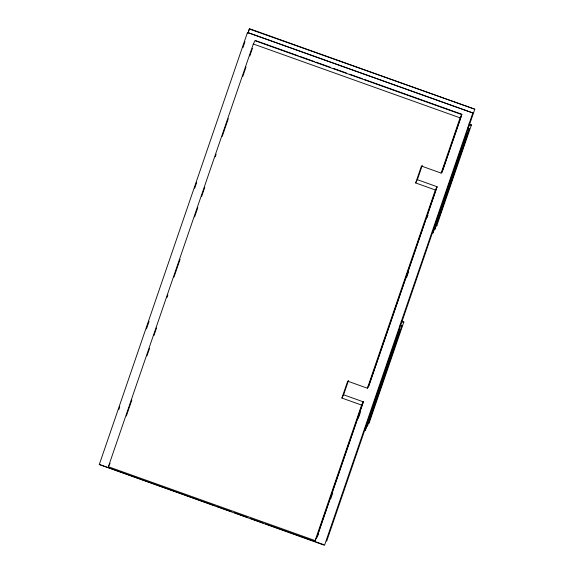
<?xml version="1.0" encoding="UTF-8"?>
<svg xmlns="http://www.w3.org/2000/svg" width="574" height="574" viewBox="0 0 574 574"><rect width="100%" height="100%" fill="white"/><g stroke="black" fill="none" stroke-linecap="round" stroke-linejoin="round"><path stroke-width="0.86" d="M99.194 464.804L247.494 32.46L472.833 112.956L324.525 545.3L99.352 464.502M118.883 409.37L119.758 406.83M146.485 328.888L149.097 321.268M194.701 188.265L196.731 182.338M242.924 47.642L244.954 41.715M247.86 33.242L249.475 28.7L474.806 109.196L326.663 541.232M248.018 32.933L249.475 28.7M363.299 401.829L361.591 405.086L341.896 398.047L343.604 394.797L363.299 401.829L316.834 537.329L315.126 540.586L108.371 466.727L253.321 43.99L255.028 40.732L461.79 114.592L442.848 169.839L441.141 173.097L421.445 166.058L415.655 182.941L435.35 189.98L437.058 186.722L417.363 179.691L415.655 182.941M126.345 416.028L131.862 399.935M146.966 355.88L149.584 348.26M153.94 335.546L156.551 327.926M167.012 297.425L167.881 294.885M173.987 277.091L180.085 259.305M194.608 216.943L197.808 207.63M201.582 196.617L204.774 187.296M215.236 156.795L216.104 154.255M222.203 136.469L228.309 118.675M242.831 76.313L246.024 67M249.805 55.987L252.417 48.36M341.896 398.047L347.686 381.165L367.374 388.203L369.082 384.953L437.058 186.722M343.604 394.797L348.526 380.447M417.363 179.691L422.285 165.341M315.126 540.586L361.591 405.086M367.374 388.203L435.35 189.98M441.141 173.097L460.083 117.849L461.79 114.592M363.471 401.477L316.992 537.027L318.448 534.258M368.415 387.077L436.965 187.146M441.908 172.745L461.367 115.984M330.71 498.856L332.748 492.93M358.291 418.417L360.329 412.491M406.507 277.823L408.537 271.889M427.142 217.639L428.01 215.092M469.503 128.547L434.862 229.37L469.503 128.547L467.817 127.945M400.229 325.056L401.915 325.659L367.382 426.382M401.305 321.088L403.838 322L369.096 423.103L369.297 422.722M468.893 123.984L471.426 124.888L436.728 225.812L436.993 225.302M247.494 32.46L472.833 112.956M108.371 466.727L110.079 463.469M474.806 109.196L249.31 29.001M471.426 124.888L471.161 125.397L469.467 124.795M401.915 325.659L400.071 325.358M403.838 322L403.637 322.38L401.104 321.476M255.193 40.431L298.229 55.807M299.915 56.41L314.265 61.533M315.951 62.136L330.301 67.258M333.673 68.464L346.33 72.991M349.709 74.197L362.366 78.717M364.899 79.621L461.948 114.291M253.321 43.99L460.083 117.849M467.602 128.354L469.288 128.956M100.199 464.804L182.905 494.343M184.591 494.946L198.941 500.076M200.627 500.679L214.977 505.802M216.663 506.404L231.006 511.527M234.386 512.74L247.042 517.26M250.422 518.466L263.079 522.986M265.611 523.89L323.844 544.69M399.784 329.72L365.243 430.45L399.784 329.72M467.315 132.716L432.882 233.13L467.53 132.314L467.315 132.716"/></g></svg>
